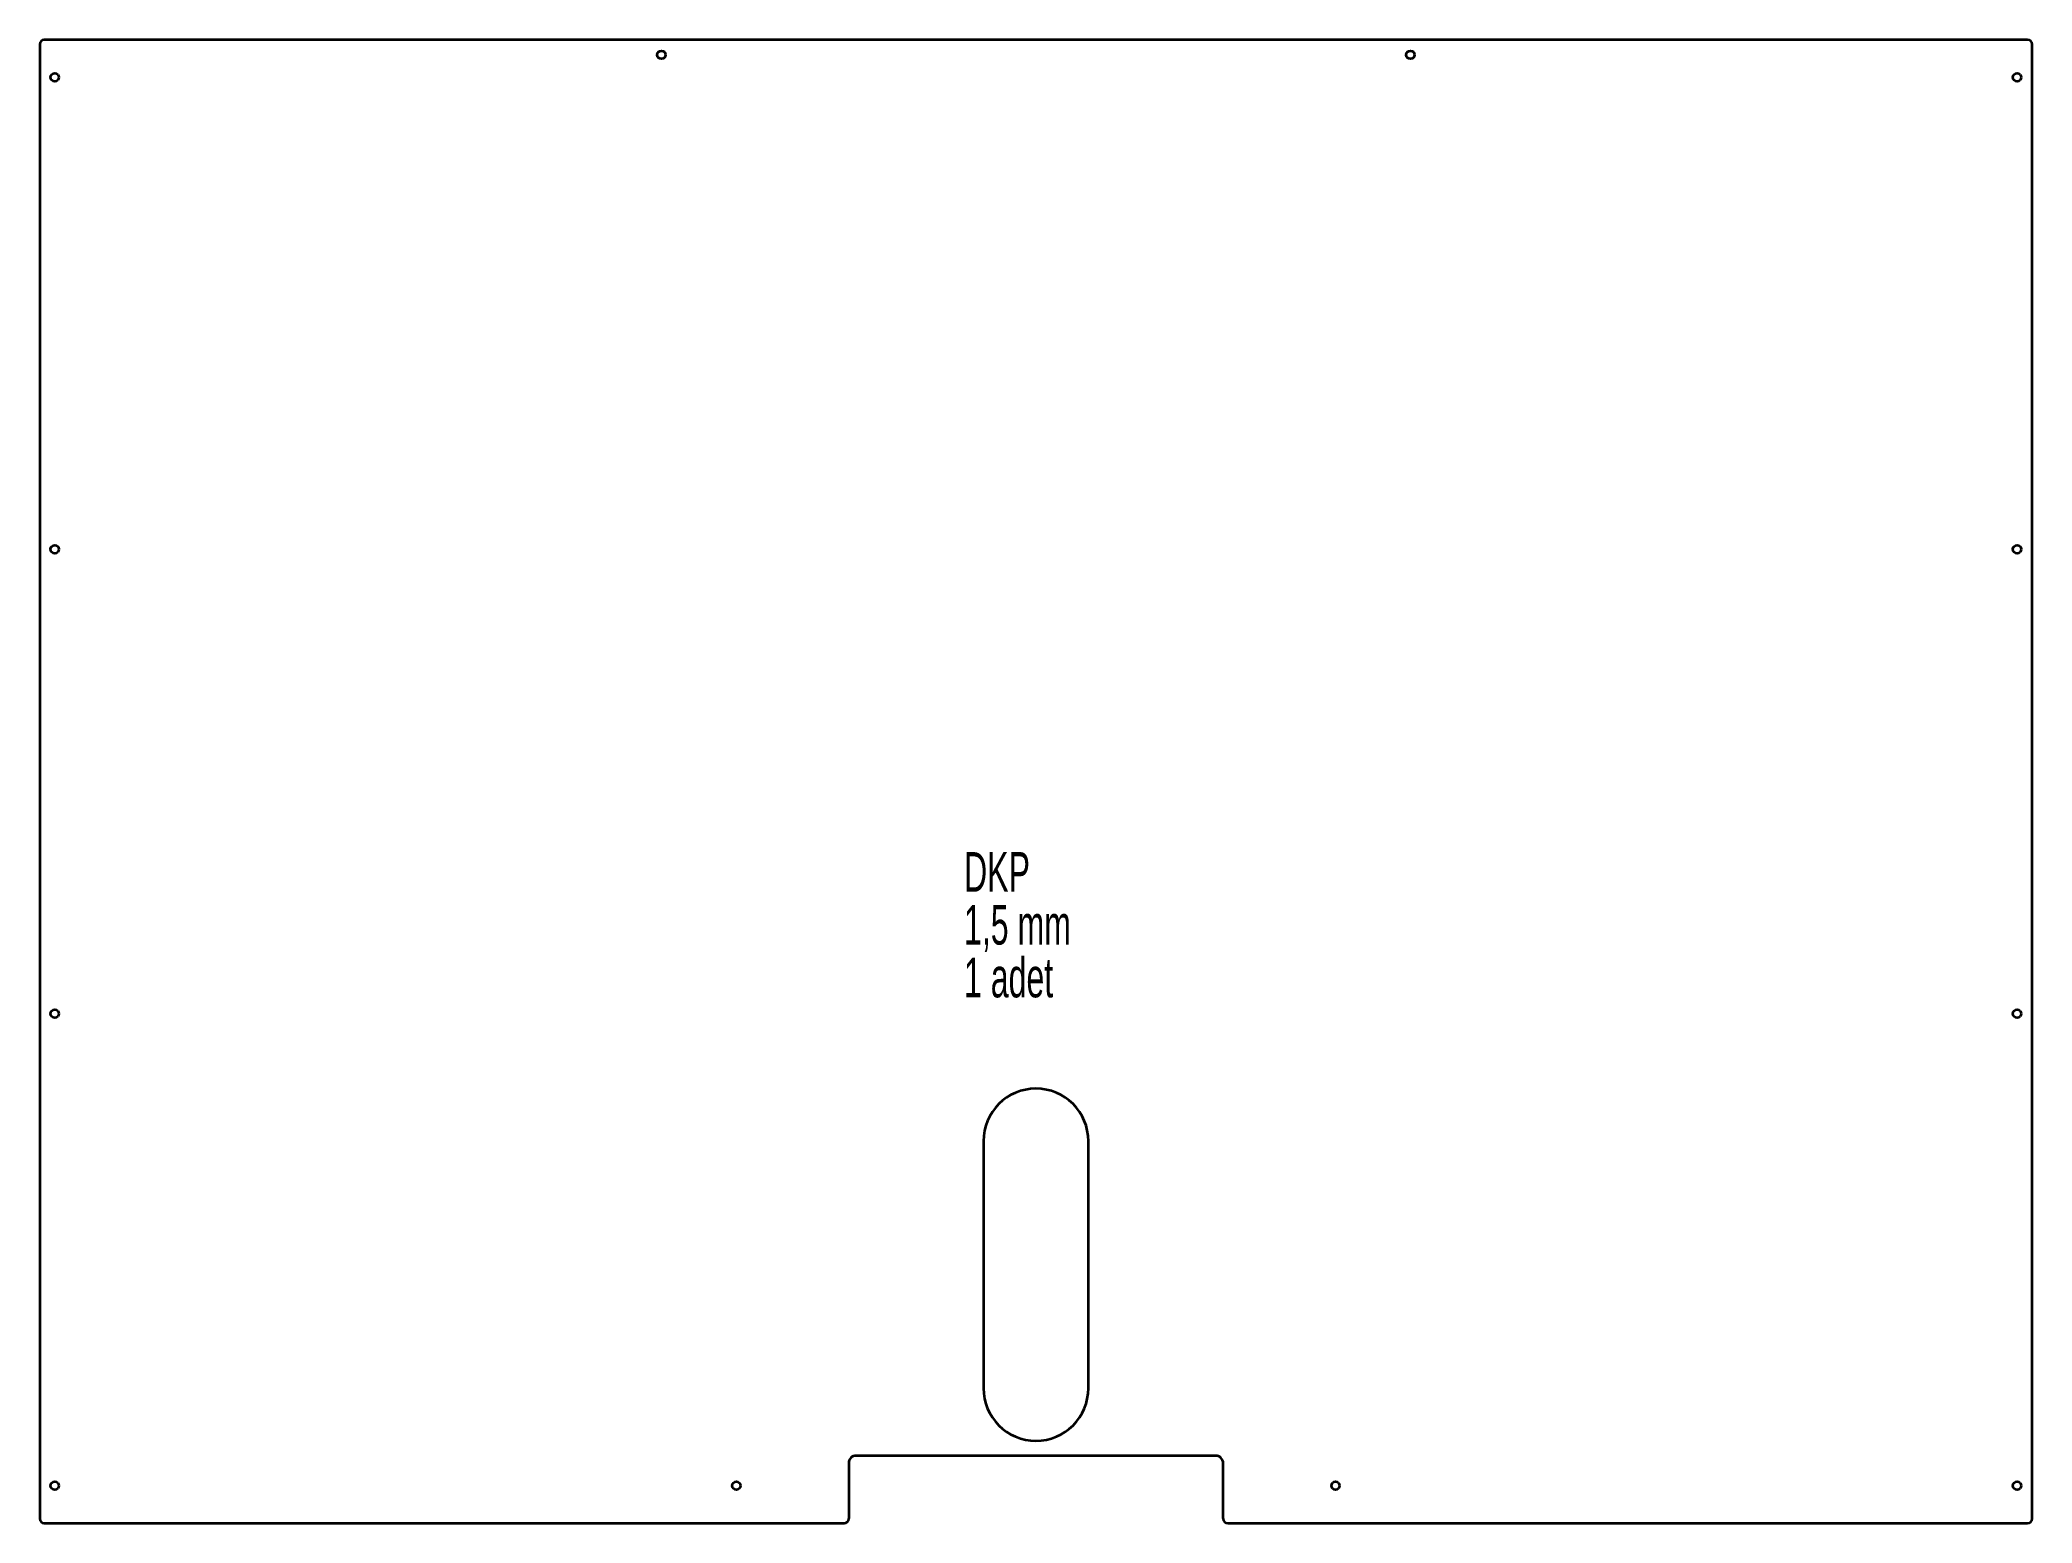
# Model space of a CAD drawing. Header units: millimetres. Extents: x -521 to 809, y -548 to 442.
import ezdxf

# ---------------------------------------------------------------- set-up
doc = ezdxf.new("R2010")
doc.units = ezdxf.units.MM
doc.styles.add('SLDTEXTSTYLE0', font='TXT', dxfattribs={"width": 0.605})

# ---------------------------------------------------------------- blocks, each defined once
blk = doc.blocks.new('SW_NOTE_0')
at = {"color": 0, "linetype": 'Continuous', "lineweight": 0, "char_height": 26.46, "attachment_point": 1, "style": 'SLDTEXTSTYLE0'}
for s, insert in [('DKP', (0, 34.1)), ('1,5 mm', (0, -1.2)), ('1 adet', (0, -36.4))]:
    blk.add_mtext(s, dxfattribs=dict(at, insert=insert))

msp = doc.modelspace()

# ---------------------------------------------------------------- linework, layer by layer
at = {"color": 7, "linetype": 'Continuous', "lineweight": 35}
for p, q in [((-521, 439.4), (-521, -544.6)), ((806, 442.4), (-518, 442.4)), ((809, -544.6), (809, 439.4)), ((109, -292.6), (109, -457.6)), ((179, -457.6), (179, -292.6)), ((264, -502.6), (24, -502.6)), ((19, -507.6), (19, -544.6)), ((269, -544.6), (269, -507.6)), ((-518, -547.6), (16, -547.6)), ((272, -547.6), (806, -547.6))]:
    msp.add_line(p, q, dxfattribs=at)
for centre in [(-106, 432.4), (394, 432.4), (-511, 417.4), (799, 417.4), (-511, 102.4), (799, 102.4), (-511, -207.6), (799, -207.6), (-511, -522.6), (-56, -522.6), (344, -522.6), (799, -522.6)]:
    msp.add_circle(centre, 2.75, dxfattribs=at)
for centre, radius, start, end in [((-518, 439.4), 3, 90, 180), ((806, 439.4), 3, 0, 90), ((144, -292.6), 35, 0, 180), ((144, -457.6), 35, 180, 0), ((24, -507.6), 5, 90, 180), ((264, -507.6), 5, 0, 90), ((-518, -544.6), 3, 180, 270), ((16, -544.6), 3, 270, 0), ((272, -544.6), 3, 180, 270), ((806, -544.6), 3, 270, 0)]:
    msp.add_arc(centre, radius, start, end, dxfattribs=at)

# ---------------------------------------------------------------- block references
at = {"color": 7, "linetype": 'Continuous', "lineweight": 0}
msp.add_blockref('SW_NOTE_0', (96, -133.8), dxfattribs=at)

doc.saveas('drawing.dxf')
